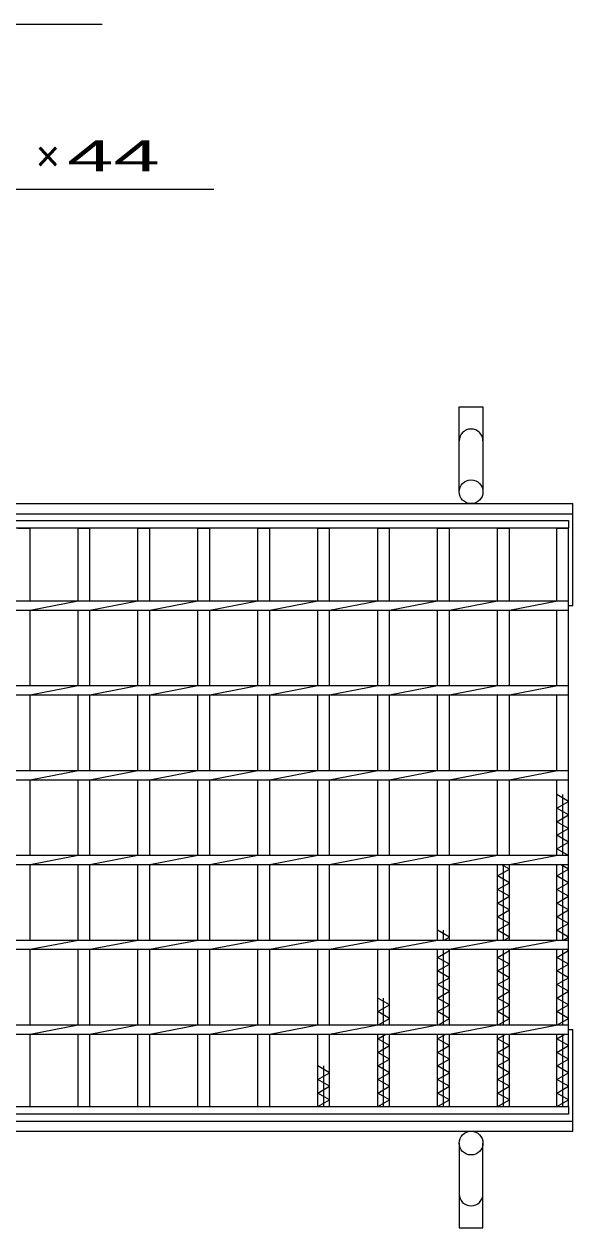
# Model space of a CAD drawing. Units: millimetres, scale not verified. Extents: x -1820 to 1731, y -1282 to 1054.
# Drawn here: x -745 to -422, y -88 to 622 of the extents above; entities that cross this region are included whole.
import ezdxf
from ezdxf.enums import TextEntityAlignment as Align

# ---------------------------------------------------------------- set-up
doc = ezdxf.new("R2010")
doc.units = ezdxf.units.MM
doc.header["$LTSCALE"] = 10
for name, color, linetype, lineweight in [('16', 3, 'Continuous', 25), ('19', 6, 'Continuous', 25), ('22', 4, 'Continuous', 25)]:
    doc.layers.add(name, color=color, linetype=linetype, lineweight=lineweight)
doc.styles.add('ベクトル', font='')
doc.styles.get('ベクトル').set_extended_font_data('ベクトル')

msp = doc.modelspace()

# ---------------------------------------------------------------- linework, layer by layer
at = {"layer": '16'}
for p, q in [((-1419, 329), (-424, 329)), ((-424, 329), (-424, 324.5)), ((-424, 324.5), (-1419, 324.5)), ((-748.3, 324.5), (-741.3, 324.5)), ((-741.3, 281.75), (-741.3, 324.5)), ((-713, 281.75), (-713, 324.5)), ((-713, 324.5), (-706, 324.5)), ((-706, 281.75), (-706, 324.5)), ((-677.7, 281.75), (-677.7, 324.5)), ((-677.7, 324.5), (-670.7, 324.5)), ((-670.7, 281.75), (-670.7, 324.5)), ((-642.4, 281.75), (-642.4, 324.5)), ((-642.4, 324.5), (-635.4, 324.5)), ((-635.4, 281.75), (-635.4, 324.5)), ((-607.1, 281.75), (-607.1, 324.5)), ((-607.1, 324.5), (-600.1, 324.5)), ((-600.1, 281.75), (-600.1, 324.5)), ((-571.8, 281.75), (-571.8, 324.5)), ((-571.8, 324.5), (-564.8, 324.5)), ((-564.8, 281.75), (-564.8, 324.5)), ((-536.5, 281.75), (-536.5, 324.5)), ((-536.5, 324.5), (-529.5, 324.5)), ((-529.5, 281.75), (-529.5, 324.5)), ((-501.2, 281.75), (-501.2, 324.5)), ((-501.2, 324.5), (-494.2, 324.5)), ((-494.2, 281.75), (-494.2, 324.5)), ((-465.9, 281.75), (-465.9, 324.5)), ((-465.9, 324.5), (-458.9, 324.5)), ((-458.9, 281.75), (-458.9, 324.5)), ((-431, 281.75), (-431, 324.5)), ((-431, 324.5), (-424, 324.5)), ((-424, -16.5), (-424, 324.5)), ((-1419, 281.75), (-424, 281.75)), ((-741.3, 276.25), (-713, 281.75)), ((-706, 276.25), (-677.7, 281.75)), ((-670.7, 276.25), (-642.4, 281.75)), ((-635.4, 276.25), (-607.1, 281.75)), ((-600.1, 276.25), (-571.8, 281.75)), ((-564.8, 276.25), (-536.5, 281.75)), ((-529.5, 276.25), (-501.2, 281.75)), ((-494.2, 276.25), (-465.9, 281.75)), ((-458.9, 276.25), (-430.6, 281.75)), ((-424, 276.25), (-424, 281.75)), ((-1419, 276.25), (-424, 276.25)), ((-741.3, 231.75), (-741.3, 276.25)), ((-713, 231.75), (-713, 276.25)), ((-706, 231.75), (-706, 276.25)), ((-677.7, 231.75), (-677.7, 276.25)), ((-670.7, 231.75), (-670.7, 276.25)), ((-642.4, 231.75), (-642.4, 276.25)), ((-635.4, 231.75), (-635.4, 276.25)), ((-607.1, 231.75), (-607.1, 276.25)), ((-600.1, 231.75), (-600.1, 276.25)), ((-571.8, 231.75), (-571.8, 276.25)), ((-564.8, 231.75), (-564.8, 276.25)), ((-536.5, 231.75), (-536.5, 276.25)), ((-529.5, 231.75), (-529.5, 276.25)), ((-501.2, 231.75), (-501.2, 276.25)), ((-494.2, 231.75), (-494.2, 276.25)), ((-465.9, 231.75), (-465.9, 276.25)), ((-458.9, 231.75), (-458.9, 276.25)), ((-431, 231.75), (-431, 276.25)), ((-1419, 231.75), (-424, 231.75)), ((-741.3, 226.25), (-713, 231.75)), ((-706, 226.25), (-677.7, 231.75)), ((-670.7, 226.25), (-642.4, 231.75)), ((-635.4, 226.25), (-607.1, 231.75)), ((-600.1, 226.25), (-571.8, 231.75)), ((-564.8, 226.25), (-536.5, 231.75)), ((-529.5, 226.25), (-501.2, 231.75)), ((-494.2, 226.25), (-465.9, 231.75)), ((-458.9, 226.25), (-430.6, 231.75)), ((-424, 226.25), (-424, 231.75)), ((-1419, 226.25), (-424, 226.25)), ((-741.3, 181.75), (-741.3, 226.25)), ((-713, 181.75), (-713, 226.25)), ((-706, 181.75), (-706, 226.25)), ((-677.7, 181.75), (-677.7, 226.25)), ((-670.7, 181.75), (-670.7, 226.25)), ((-642.4, 181.75), (-642.4, 226.25)), ((-635.4, 181.75), (-635.4, 226.25)), ((-607.1, 181.75), (-607.1, 226.25)), ((-600.1, 181.75), (-600.1, 226.25)), ((-571.8, 181.75), (-571.8, 226.25)), ((-564.8, 181.75), (-564.8, 226.25)), ((-536.5, 181.75), (-536.5, 226.25)), ((-529.5, 181.75), (-529.5, 226.25)), ((-501.2, 181.75), (-501.2, 226.25)), ((-494.2, 181.75), (-494.2, 226.25)), ((-465.9, 181.75), (-465.9, 226.25)), ((-458.9, 181.75), (-458.9, 226.25)), ((-431, 181.75), (-431, 226.25)), ((-1419, 181.75), (-424, 181.75)), ((-741.3, 176.25), (-713, 181.75)), ((-706, 176.25), (-677.7, 181.75)), ((-670.7, 176.25), (-642.4, 181.75)), ((-635.4, 176.25), (-607.1, 181.75)), ((-600.1, 176.25), (-571.8, 181.75)), ((-564.8, 176.25), (-536.5, 181.75)), ((-529.5, 176.25), (-501.2, 181.75)), ((-494.2, 176.25), (-465.9, 181.75)), ((-458.9, 176.25), (-430.6, 181.75)), ((-424, 176.25), (-424, 181.75)), ((-1419, 176.25), (-424, 176.25)), ((-741.3, 131.75), (-741.3, 176.25)), ((-713, 131.75), (-713, 176.25)), ((-706, 131.75), (-706, 176.25)), ((-677.7, 131.75), (-677.7, 176.25)), ((-670.7, 131.75), (-670.7, 176.25)), ((-642.4, 131.75), (-642.4, 176.25)), ((-635.4, 131.75), (-635.4, 176.25)), ((-607.1, 131.75), (-607.1, 176.25)), ((-600.1, 131.75), (-600.1, 176.25)), ((-571.8, 131.75), (-571.8, 176.25)), ((-564.8, 131.75), (-564.8, 176.25)), ((-536.5, 131.75), (-536.5, 176.25)), ((-529.5, 131.75), (-529.5, 176.25)), ((-501.2, 131.75), (-501.2, 176.25)), ((-494.2, 131.75), (-494.2, 176.25)), ((-465.9, 131.75), (-465.9, 176.25)), ((-458.9, 131.75), (-458.9, 176.25)), ((-431, 131.75), (-431, 176.25)), ((-424, 163.5), (-431, 167.5)), ((-431, 159.5), (-424, 163.5)), ((-427.5, 131.75), (-427.5, 167.5)), ((-424, 155.5), (-431, 159.5)), ((-431, 151.5), (-424, 155.5)), ((-424, 147.5), (-431, 151.5)), ((-431, 143.5), (-424, 147.5)), ((-424, 139.5), (-431, 143.5)), ((-431, 135.5), (-424, 139.5)), ((-424, 131.5), (-431, 135.5)), ((-1419, 131.75), (-424, 131.75)), ((-741.3, 126.25), (-713, 131.75)), ((-706, 126.25), (-677.7, 131.75)), ((-670.7, 126.25), (-642.4, 131.75)), ((-635.4, 126.25), (-607.1, 131.75)), ((-600.1, 126.25), (-571.8, 131.75)), ((-564.8, 126.25), (-536.5, 131.75)), ((-529.5, 126.25), (-501.2, 131.75)), ((-494.2, 126.25), (-465.9, 131.75)), ((-458.9, 126.25), (-430.6, 131.75)), ((-424, 126.25), (-424, 131.75)), ((-1419, 126.25), (-424, 126.25)), ((-741.3, 81.75), (-741.3, 126.25)), ((-713, 81.75), (-713, 126.25)), ((-706, 81.75), (-706, 126.25)), ((-677.7, 81.75), (-677.7, 126.25)), ((-670.7, 81.75), (-670.7, 126.25)), ((-642.4, 81.75), (-642.4, 126.25)), ((-635.4, 81.75), (-635.4, 126.25)), ((-607.1, 81.75), (-607.1, 126.25)), ((-600.1, 81.75), (-600.1, 126.25)), ((-571.8, 81.75), (-571.8, 126.25)), ((-564.8, 81.75), (-564.8, 126.25)), ((-536.5, 81.75), (-536.5, 126.25)), ((-529.5, 81.75), (-529.5, 126.25)), ((-501.2, 81.75), (-501.2, 126.25)), ((-494.2, 81.75), (-494.2, 126.25)), ((-465.9, 81.75), (-465.9, 126.25)), ((-465.9, 119.5), (-458.9, 123.5)), ((-458.9, 123.5), (-463.71, 126.25)), ((-462.4, 81.75), (-462.4, 126.25)), ((-458.9, 81.75), (-458.9, 126.25)), ((-431, 81.75), (-431, 126.25)), ((-431, 119.5), (-424, 123.5)), ((-424, 123.5), (-428.81, 126.25)), ((-427.5, 81.75), (-427.5, 126.25)), ((-458.9, 115.5), (-465.9, 119.5)), ((-465.9, 111.5), (-458.9, 115.5)), ((-424, 115.5), (-431, 119.5)), ((-431, 111.5), (-424, 115.5)), ((-458.9, 107.5), (-465.9, 111.5)), ((-465.9, 103.5), (-458.9, 107.5)), ((-424, 107.5), (-431, 111.5)), ((-431, 103.5), (-424, 107.5)), ((-458.9, 99.5), (-465.9, 103.5)), ((-465.9, 95.5), (-458.9, 99.5)), ((-424, 99.5), (-431, 103.5)), ((-431, 95.5), (-424, 99.5)), ((-458.9, 91.5), (-465.9, 95.5)), ((-424, 91.5), (-431, 95.5)), ((-494.2, 83.5), (-501.2, 87.5)), ((-497.7, 81.75), (-497.7, 87.5)), ((-465.9, 87.5), (-458.9, 91.5)), ((-458.9, 83.5), (-465.9, 87.5)), ((-431, 87.5), (-424, 91.5)), ((-424, 83.5), (-431, 87.5)), ((-1419, 81.75), (-424, 81.75)), ((-741.3, 76.25), (-713, 81.75)), ((-706, 76.25), (-677.7, 81.75)), ((-670.7, 76.25), (-642.4, 81.75)), ((-635.4, 76.25), (-607.1, 81.75)), ((-600.1, 76.25), (-571.8, 81.75)), ((-564.8, 76.25), (-536.5, 81.75)), ((-529.5, 76.25), (-501.2, 81.75)), ((-497.26, 81.75), (-494.2, 83.5)), ((-494.2, 76.25), (-465.9, 81.75)), ((-461.96, 81.75), (-458.9, 83.5)), ((-458.9, 76.25), (-430.6, 81.75)), ((-427.06, 81.75), (-424, 83.5)), ((-424, 76.25), (-424, 81.75)), ((-1419, 76.25), (-424, 76.25)), ((-741.3, 31.75), (-741.3, 76.25)), ((-713, 31.75), (-713, 76.25)), ((-706, 31.75), (-706, 76.25)), ((-677.7, 31.75), (-677.7, 76.25)), ((-670.7, 31.75), (-670.7, 76.25)), ((-642.4, 31.75), (-642.4, 76.25)), ((-635.4, 31.75), (-635.4, 76.25)), ((-607.1, 31.75), (-607.1, 76.25)), ((-600.1, 31.75), (-600.1, 76.25)), ((-571.8, 31.75), (-571.8, 76.25)), ((-564.8, 31.75), (-564.8, 76.25)), ((-536.5, 31.75), (-536.5, 76.25)), ((-529.5, 31.75), (-529.5, 76.25)), ((-501.2, 31.75), (-501.2, 76.25)), ((-501.2, 71.5), (-494.2, 75.5)), ((-494.2, 67.5), (-501.2, 71.5)), ((-497.7, 31.75), (-497.7, 76.25)), ((-494.2, 75.5), (-495.51, 76.25)), ((-494.2, 31.75), (-494.2, 76.25)), ((-465.9, 31.75), (-465.9, 76.25)), ((-465.9, 71.5), (-458.9, 75.5)), ((-458.9, 67.5), (-465.9, 71.5)), ((-462.4, 31.75), (-462.4, 76.25)), ((-458.9, 75.5), (-460.21, 76.25)), ((-458.9, 31.75), (-458.9, 76.25)), ((-431, 31.75), (-431, 76.25)), ((-431, 71.5), (-424, 75.5)), ((-424, 67.5), (-431, 71.5)), ((-427.5, 31.75), (-427.5, 76.25)), ((-424, 75.5), (-425.31, 76.25)), ((-501.2, 63.5), (-494.2, 67.5)), ((-465.9, 63.5), (-458.9, 67.5)), ((-431, 63.5), (-424, 67.5)), ((-494.2, 59.5), (-501.2, 63.5)), ((-501.2, 55.5), (-494.2, 59.5)), ((-458.9, 59.5), (-465.9, 63.5)), ((-465.9, 55.5), (-458.9, 59.5)), ((-424, 59.5), (-431, 63.5)), ((-431, 55.5), (-424, 59.5)), ((-494.2, 51.5), (-501.2, 55.5)), ((-501.2, 47.5), (-494.2, 51.5)), ((-458.9, 51.5), (-465.9, 55.5)), ((-465.9, 47.5), (-458.9, 51.5)), ((-424, 51.5), (-431, 55.5)), ((-431, 47.5), (-424, 51.5)), ((-529.5, 43.5), (-536.5, 47.5)), ((-536.5, 39.5), (-529.5, 43.5)), ((-533, 31.75), (-533, 47.5)), ((-494.2, 43.5), (-501.2, 47.5)), ((-501.2, 39.5), (-494.2, 43.5)), ((-458.9, 43.5), (-465.9, 47.5)), ((-465.9, 39.5), (-458.9, 43.5)), ((-424, 43.5), (-431, 47.5)), ((-431, 39.5), (-424, 43.5)), ((-529.5, 35.5), (-536.5, 39.5)), ((-536.06, 31.75), (-529.5, 35.5)), ((-494.2, 35.5), (-501.2, 39.5)), ((-500.76, 31.75), (-494.2, 35.5)), ((-458.9, 35.5), (-465.9, 39.5)), ((-465.46, 31.75), (-458.9, 35.5)), ((-424, 35.5), (-431, 39.5)), ((-430.56, 31.75), (-424, 35.5)), ((-1419, 31.75), (-424, 31.75)), ((-741.3, 26.25), (-713, 31.75)), ((-706, 26.25), (-677.7, 31.75)), ((-670.7, 26.25), (-642.4, 31.75)), ((-635.4, 26.25), (-607.1, 31.75)), ((-600.1, 26.25), (-571.8, 31.75)), ((-564.8, 26.25), (-536.5, 31.75)), ((-529.5, 26.25), (-501.2, 31.75)), ((-494.2, 26.25), (-465.9, 31.75)), ((-458.9, 26.25), (-430.6, 31.75)), ((-424, 26.25), (-424, 31.75)), ((-1419, 26.25), (-424, 26.25)), ((-741.3, -16.5), (-741.3, 26.25)), ((-713, -16.5), (-713, 26.25)), ((-706, -16.5), (-706, 26.25)), ((-677.7, -16.5), (-677.7, 26.25)), ((-670.7, -16.5), (-670.7, 26.25)), ((-642.4, -16.5), (-642.4, 26.25)), ((-635.4, -16.5), (-635.4, 26.25)), ((-607.1, -16.5), (-607.1, 26.25)), ((-600.1, -16.5), (-600.1, 26.25)), ((-571.8, -16.5), (-571.8, 26.25)), ((-564.8, -16.5), (-564.8, 26.25)), ((-536.5, -16.5), (-536.5, 26.25)), ((-536.5, 23.5), (-531.69, 26.25)), ((-529.5, 19.5), (-536.5, 23.5)), ((-533, -16.5), (-533, 26.25)), ((-529.5, -16.5), (-529.5, 26.25)), ((-501.2, -16.5), (-501.2, 26.25)), ((-501.2, 23.5), (-496.39, 26.25)), ((-494.2, 19.5), (-501.2, 23.5)), ((-497.7, -16.5), (-497.7, 26.25)), ((-494.2, -16.5), (-494.2, 26.25)), ((-465.9, -16.5), (-465.9, 26.25)), ((-465.9, 23.5), (-461.09, 26.25)), ((-458.9, 19.5), (-465.9, 23.5)), ((-462.4, -16.5), (-462.4, 26.25)), ((-458.9, -16.5), (-458.9, 26.25)), ((-431, -16.5), (-431, 26.25)), ((-431, 23.5), (-426.19, 26.25)), ((-424, 19.5), (-431, 23.5)), ((-427.5, -16.5), (-427.5, 26.25)), ((-536.5, 15.5), (-529.5, 19.5)), ((-529.5, 11.5), (-536.5, 15.5)), ((-501.2, 15.5), (-494.2, 19.5)), ((-494.2, 11.5), (-501.2, 15.5)), ((-465.9, 15.5), (-458.9, 19.5)), ((-458.9, 11.5), (-465.9, 15.5)), ((-431, 15.5), (-424, 19.5)), ((-424, 11.5), (-431, 15.5)), ((-564.8, 3.5), (-571.8, 7.5)), ((-568.3, -16.5), (-568.3, 7.5)), ((-536.5, 7.5), (-529.5, 11.5)), ((-529.5, 3.5), (-536.5, 7.5)), ((-501.2, 7.5), (-494.2, 11.5)), ((-494.2, 3.5), (-501.2, 7.5)), ((-465.9, 7.5), (-458.9, 11.5)), ((-458.9, 3.5), (-465.9, 7.5)), ((-431, 7.5), (-424, 11.5)), ((-424, 3.5), (-431, 7.5)), ((-571.8, -0.5), (-564.8, 3.5)), ((-536.5, -0.5), (-529.5, 3.5)), ((-501.2, -0.5), (-494.2, 3.5)), ((-465.9, -0.5), (-458.9, 3.5)), ((-431, -0.5), (-424, 3.5)), ((-564.8, -4.5), (-571.8, -0.5)), ((-571.8, -8.5), (-564.8, -4.5)), ((-529.5, -4.5), (-536.5, -0.5)), ((-536.5, -8.5), (-529.5, -4.5)), ((-494.2, -4.5), (-501.2, -0.5)), ((-501.2, -8.5), (-494.2, -4.5)), ((-458.9, -4.5), (-465.9, -0.5)), ((-465.9, -8.5), (-458.9, -4.5)), ((-424, -4.5), (-431, -0.5)), ((-431, -8.5), (-424, -4.5)), ((-564.8, -12.5), (-571.8, -8.5)), ((-571.8, -16.5), (-564.8, -12.5)), ((-529.5, -12.5), (-536.5, -8.5)), ((-536.5, -16.5), (-529.5, -12.5)), ((-494.2, -12.5), (-501.2, -8.5)), ((-501.2, -16.5), (-494.2, -12.5)), ((-458.9, -12.5), (-465.9, -8.5)), ((-465.9, -16.5), (-458.9, -12.5)), ((-424, -12.5), (-431, -8.5)), ((-431, -16.5), (-424, -12.5)), ((-1419, -16.5), (-424, -16.5)), ((-424, -21), (-1419, -21)), ((-748.3, -16.5), (-741.3, -16.5)), ((-713, -16.5), (-706, -16.5)), ((-677.7, -16.5), (-670.7, -16.5)), ((-642.4, -16.5), (-635.4, -16.5)), ((-607.1, -16.5), (-600.1, -16.5)), ((-571.8, -16.5), (-564.8, -16.5)), ((-536.5, -16.5), (-529.5, -16.5)), ((-501.2, -16.5), (-494.2, -16.5)), ((-465.9, -16.5), (-458.9, -16.5)), ((-431, -16.5), (-424, -16.5)), ((-424, -16.5), (-424, -21))]:
    msp.add_line(p, q, dxfattribs=at)
at = {"layer": '19'}
for p, q in [((-488.5, 346), (-488.5, 396)), ((-488.5, 396), (-474.5, 396)), ((-474.5, 396), (-474.5, 346)), ((-1421.5, 339), (-421.5, 339)), ((-421.5, 279), (-421.5, 339)), ((-1421.5, 333), (-421.5, 333)), ((-424, 279), (-421.5, 279)), ((-424, 29), (-421.5, 29)), ((-421.5, -31), (-421.5, 29)), ((-1421.5, -25), (-421.5, -25)), ((-1421.5, -31), (-421.5, -31)), ((-488.5, -38), (-488.5, -88)), ((-474.5, -88), (-474.5, -38)), ((-488.5, -88), (-474.5, -88))]:
    msp.add_line(p, q, dxfattribs=at)
for centre in [(-481.5, 346), (-481.5, -38)]:
    msp.add_circle(centre, 7, dxfattribs=at)
for centre, start, end in [((-481.5, 376), 0, 180), ((-481.5, -68), 180, 0)]:
    msp.add_arc(centre, 7, start, end, dxfattribs=at)
at = {"layer": '22'}
for p, q in [((-1158.9, 621.75), (-698.9, 621.75)), ((-1053, 524.5), (-633, 524.5))]:
    msp.add_line(p, q, dxfattribs=at)

# ---------------------------------------------------------------- texts
at = {"layer": '22', "color": 2, "style": 'ベクトル'}
msp.add_text('×', height=18.33, dxfattribs=at).set_placement((-738, 544), align=Align.MIDDLE_LEFT)
at = {"layer": '22', "color": 2, "style": 'ベクトル', "width": 2}
msp.add_text(' 44 ', height=18.33, dxfattribs=at).set_placement((-733, 544), align=Align.MIDDLE_LEFT)

doc.saveas('drawing.dxf')
